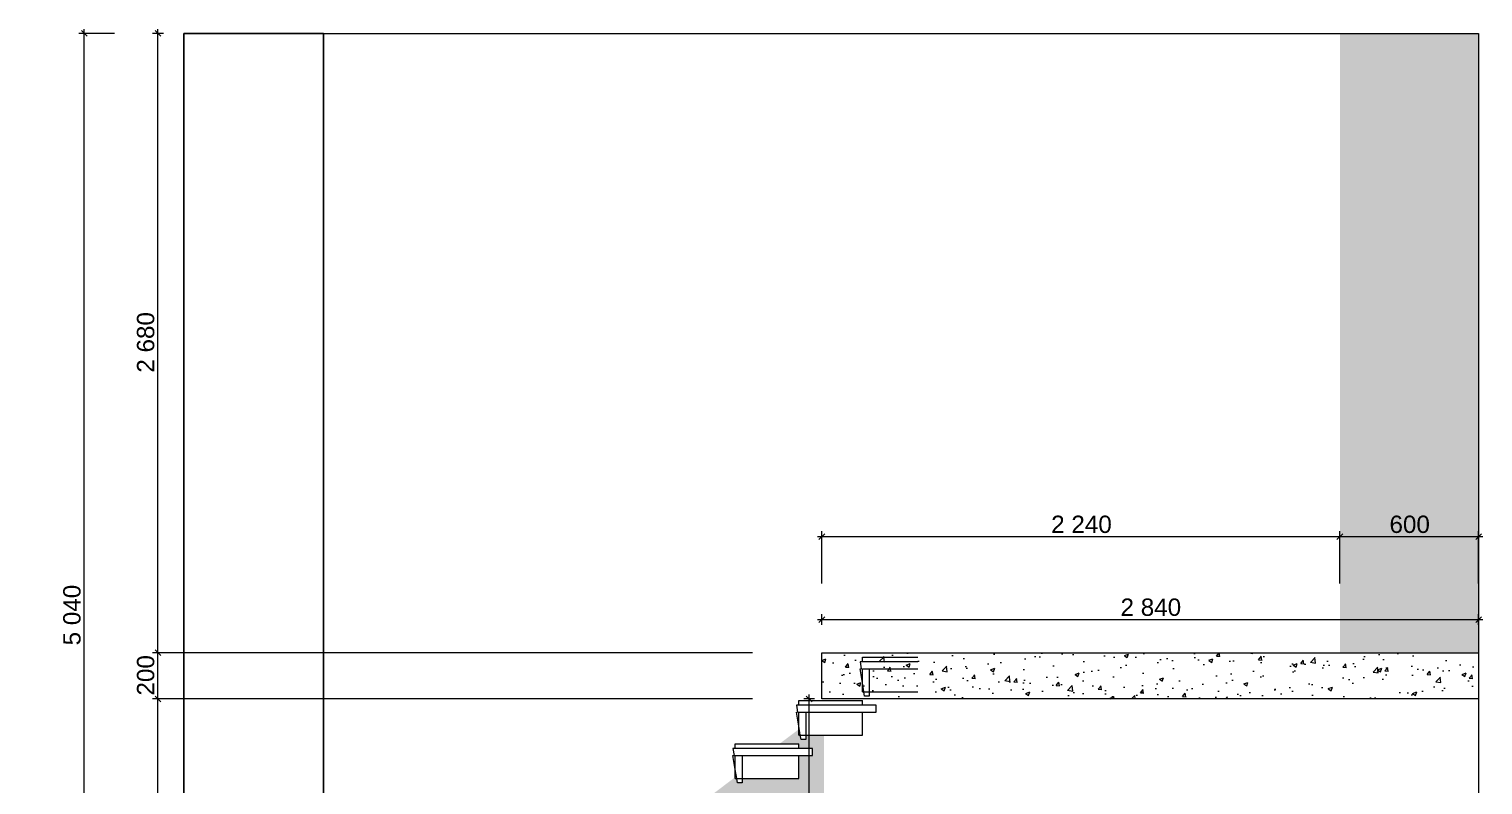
# Model space of a CAD drawing. Header units: millimetres. Extents: x 2336463 to 2579121, y 595385 to 778077.
# Drawn here: x 2520825 to 2527113, y 665264 to 668535 of the extents above; entities that cross this region are included whole.
import ezdxf

# ---------------------------------------------------------------- set-up
doc = ezdxf.new("R2010")
doc.units = ezdxf.units.MM
doc.header["$MEASUREMENT"] = 0
doc.linetypes.add('Wipeout_Contour', pattern=[1000, 0, -1000])
doc.layers.add('1 Планировка размеры', color=7, linetype='Continuous')
doc.layers.add('Конструктив - Лестницы', color=7, linetype='Continuous')
for name, color, linetype, lineweight, true_color in [('1 Планировка размеры_Ном._пера__242', 7, 'Continuous', 13, 0x1b55b5), ('Интерьер - Мебель_Ном._пера__62', 7, 'Continuous', 25, 0xaaaaaa), ('Конструктив - Лестницы_Ном._пера__11', 7, 'Continuous', 15, 0x6c80ff), ('Конструктив - Лестницы_Ном._пера__90', 7, 'Continuous', 20, 0x00bfbf), ('Конструктив - Стены Несущие_Ном._пера__103', 7, 'Continuous', 5, 0xffcc99)]:
    doc.layers.add(name, color=color, linetype=linetype, lineweight=lineweight, true_color=true_color)
doc.layers.add('1 Планировка_Ном._пера__1', color=7, linetype='Continuous', lineweight=13)
doc.layers.add('Конструктив - Стены Несущие_Ном._пера__1', color=7, linetype='Continuous', lineweight=13)
doc.styles.add('СГЕНЕРИР_СТИЛЬ_1', font='arial.ttf')
doc.dimstyles.new('СГЕНЕРИР_СТИЛЬ__1', dxfattribs={"dimtxt": 75, "dimasz": 23.75, "dimexe": 0.18, "dimexo": 300, "dimgap": 0, "dimtad": 1, "dimtih": 1, "dimtoh": 1, "dimdec": 0, "dimzin": 0, "dimdsep": 46, "dimtxsty": 'СГЕНЕРИР_СТИЛЬ_1', "dimblk": 'ARROWHEAD_6', "dimblk1": 'ARROWHEAD_6', "dimblk2": 'ARROWHEAD_6', "dimcen": 0.09, "dimclrd": 256, "dimclre": 256, "dimclrt": 256, "dimazin": 0, "dimtfac": 1, "dimtdec": 4, "dimtmove": 0, "dimatfit": 3, "dimfxl": 0, "dimtolj": 1, "dimtzin": 0, "dimarcsym": 0})
doc.dimstyles.new('СГЕНЕРИР_СТИЛЬ__2', dxfattribs={"dimtxt": 75, "dimasz": 23.75, "dimexe": 0.18, "dimexo": 300, "dimgap": 0, "dimtad": 1, "dimdec": 0, "dimzin": 0, "dimdsep": 46, "dimtxsty": 'СГЕНЕРИР_СТИЛЬ_1', "dimblk": 'ARROWHEAD_6', "dimblk1": 'ARROWHEAD_6', "dimblk2": 'ARROWHEAD_6', "dimcen": 0.09, "dimclrd": 256, "dimclre": 256, "dimclrt": 256, "dimazin": 0, "dimtfac": 1, "dimtdec": 4, "dimtmove": 0, "dimatfit": 3, "dimfxl": 0, "dimtolj": 1, "dimtzin": 0, "dimarcsym": 0})

# ---------------------------------------------------------------- blocks, each defined once
blk = doc.blocks.new('*D2718', base_point=(2086872, 585813.7))
at = {"layer": '1 Планировка размеры_Ном._пера__242', "color": 152, "linetype": 'Continuous', "lineweight": 13, "true_color": 0x1b55b5}
for p, q in [((2521194, 668516.2), (2521040.5, 668516.2)), ((2521076.4, 668503.7), (2521051.4, 668528.7)), ((2521063.9, 668516.2), (2521063.9, 668534.9)), ((2521063.9, 663476.2), (2521063.9, 668516.2)), ((2521194, 663476.2), (2521040.5, 663476.2)), ((2521051.4, 663488.7), (2521076.4, 663463.7)), ((2521063.9, 663457.4), (2521063.9, 663476.2))]:
    blk.add_line(p, q, dxfattribs=at)
at = {"layer": '1 Планировка размеры_Ном._пера__242', "color": 152, "lineweight": 13, "true_color": 0x1b55b5, "insert": (2521048.9, 665867.9), "char_height": 75, "attachment_point": 7, "rotation": 90, "style": 'СГЕНЕРИР_СТИЛЬ_1'}
blk.add_mtext('\\A1;{\\pql;\\fArial|b0|i0|c204|p38;5\xa0040}', dxfattribs=at)
blk = doc.blocks.new('ARROWHEAD_6')
at = {"color": 0, "linetype": 'Continuous', "lineweight": 0}
for p, q in [((0, 0), (-1, 0)), ((-0.5, -0.5), (0.5, 0.5))]:
    blk.add_line(p, q, dxfattribs=at)
blk = doc.blocks.new('*D2720', base_point=(2086872, 585813.7))
at = {"layer": '1 Планировка размеры_Ном._пера__242', "color": 152, "linetype": 'Continuous', "lineweight": 13, "true_color": 0x1b55b5}
for p, q in [((2523953.6, 665636.2), (2521359.2, 665636.2)), ((2521370.2, 665648.7), (2521395.2, 665623.7)), ((2521382.7, 663586.2), (2521382.7, 665636.2)), ((2521406.1, 663586.2), (2521359.2, 663586.2)), ((2521370.2, 663598.7), (2521395.2, 663573.7))]:
    blk.add_line(p, q, dxfattribs=at)
at = {"layer": '1 Планировка размеры_Ном._пера__242', "color": 152, "lineweight": 13, "true_color": 0x1b55b5, "insert": (2521367.7, 664483), "char_height": 75, "attachment_point": 7, "rotation": 90, "style": 'СГЕНЕРИР_СТИЛЬ_1'}
blk.add_mtext('\\A1;{\\pql;\\fArial|b0|i0|c204|p38;2\xa0050}', dxfattribs=at)
blk = doc.blocks.new('*D2721', base_point=(2086872, 585813.7))
at = {"layer": '1 Планировка размеры_Ном._пера__242', "color": 152, "linetype": 'Continuous', "lineweight": 13, "true_color": 0x1b55b5}
for p, q in [((2521370.2, 665848.7), (2521395.2, 665823.7)), ((2523953.6, 665836.2), (2521359.2, 665836.2)), ((2521382.7, 665636.2), (2521382.7, 665836.2)), ((2523953.6, 665636.2), (2521359.2, 665636.2)), ((2521370.2, 665648.7), (2521395.2, 665623.7))]:
    blk.add_line(p, q, dxfattribs=at)
at = {"layer": '1 Планировка размеры_Ном._пера__242', "color": 152, "lineweight": 13, "true_color": 0x1b55b5, "insert": (2521367.7, 665650.9), "char_height": 75, "attachment_point": 7, "rotation": 90, "style": 'СГЕНЕРИР_СТИЛЬ_1'}
blk.add_mtext('\\A1;{\\pql;\\fArial|b0|i0|c204|p38;200}', dxfattribs=at)
blk = doc.blocks.new('*D2722', base_point=(2086872, 585813.7))
at = {"layer": '1 Планировка размеры_Ном._пера__242', "color": 152, "linetype": 'Continuous', "lineweight": 13, "true_color": 0x1b55b5}
for p, q in [((2521406.1, 668516.2), (2521359.2, 668516.2)), ((2521395.2, 668503.7), (2521370.2, 668528.7)), ((2521382.7, 668516.2), (2521382.7, 668534.9)), ((2521382.7, 665836.2), (2521382.7, 668516.2)), ((2521370.2, 665848.7), (2521395.2, 665823.7)), ((2523953.6, 665836.2), (2521359.2, 665836.2))]:
    blk.add_line(p, q, dxfattribs=at)
at = {"layer": '1 Планировка размеры_Ном._пера__242', "color": 152, "lineweight": 13, "true_color": 0x1b55b5, "insert": (2521367.7, 667048), "char_height": 75, "attachment_point": 7, "rotation": 90, "style": 'СГЕНЕРИР_СТИЛЬ_1'}
blk.add_mtext('\\A1;{\\pql;\\fArial|b0|i0|c204|p38;2\xa0680}', dxfattribs=at)
blk = doc.blocks.new('*D2723', base_point=(2086872, 585813.7))
at = {"layer": '1 Планировка размеры_Ном._пера__242', "color": 152, "linetype": 'Continuous', "lineweight": 13, "true_color": 0x1b55b5}
for p, q in [((2524234.8, 665979.6), (2524253.6, 665979.6)), ((2524266.1, 665992.1), (2524241.1, 665967.1)), ((2524253.6, 665956.1), (2524253.6, 666003)), ((2524253.6, 665979.6), (2527094, 665979.6)), ((2527081.5, 665967.1), (2527106.5, 665992.1)), ((2527094, 665956.1), (2527094, 666003)), ((2527094, 665979.6), (2527112.7, 665979.6))]:
    blk.add_line(p, q, dxfattribs=at)
at = {"layer": '1 Планировка размеры_Ном._пера__242', "color": 152, "lineweight": 13, "true_color": 0x1b55b5, "insert": (2525545.5, 665994.6), "char_height": 75, "attachment_point": 7, "style": 'СГЕНЕРИР_СТИЛЬ_1'}
blk.add_mtext('\\A1;{\\pql;\\fArial|b0|i0|c204|p38;2\xa0840}', dxfattribs=at)
blk = doc.blocks.new('*D2728', base_point=(2086872, 585813.7))
at = {"layer": '1 Планировка размеры_Ном._пера__242', "color": 152, "linetype": 'Continuous', "lineweight": 13, "true_color": 0x1b55b5}
for p, q in [((2524222.5, 665636.2), (2524175.7, 665636.2)), ((2524211.6, 665623.7), (2524186.6, 665648.7)), ((2524199.1, 665636.2), (2524199.1, 665655)), ((2524199.1, 663586.2), (2524199.1, 665636.2)), ((2524222.5, 663586.2), (2523562.6, 663586.2)), ((2524186.6, 663598.7), (2524211.6, 663573.7)), ((2524199.1, 663567.4), (2524199.1, 663586.2))]:
    blk.add_line(p, q, dxfattribs=at)
at = {"layer": '1 Планировка размеры_Ном._пера__242', "color": 152, "lineweight": 13, "true_color": 0x1b55b5, "insert": (2524184.1, 664483), "char_height": 75, "attachment_point": 7, "rotation": 90, "style": 'СГЕНЕРИР_СТИЛЬ_1'}
blk.add_mtext('\\A1;{\\pql;\\fArial|b0|i0|c204|p38;2\xa0050}', dxfattribs=at)
blk = doc.blocks.new('*D2731', base_point=(2086872, 585813.7))
at = {"layer": '1 Планировка размеры_Ном._пера__242', "color": 152, "linetype": 'Continuous', "lineweight": 13, "true_color": 0x1b55b5}
for p, q in [((2524266.1, 666350.8), (2524241.1, 666325.8)), ((2524253.6, 666136.2), (2524253.6, 666361.8)), ((2526506.5, 666350.8), (2526481.5, 666325.8)), ((2526494, 666136.2), (2526494, 666361.8)), ((2524234.8, 666338.3), (2524253.6, 666338.3)), ((2524253.6, 666338.3), (2526494, 666338.3))]:
    blk.add_line(p, q, dxfattribs=at)
at = {"layer": '1 Планировка размеры_Ном._пера__242', "color": 152, "lineweight": 13, "true_color": 0x1b55b5, "insert": (2525245.5, 666353.3), "char_height": 75, "attachment_point": 7, "style": 'СГЕНЕРИР_СТИЛЬ_1'}
blk.add_mtext('\\A1;{\\pql;\\fArial|b0|i0|c204|p38;2\xa0240}', dxfattribs=at)
blk = doc.blocks.new('*D2732', base_point=(2086872, 585813.7))
at = {"layer": '1 Планировка размеры_Ном._пера__242', "color": 152, "linetype": 'Continuous', "lineweight": 13, "true_color": 0x1b55b5}
for p, q in [((2526506.5, 666350.8), (2526481.5, 666325.8)), ((2526494, 666136.2), (2526494, 666361.8)), ((2527081.5, 666325.8), (2527106.5, 666350.8)), ((2527094, 666136.2), (2527094, 666361.8)), ((2526494, 666338.3), (2527094, 666338.3)), ((2527094, 666338.3), (2527112.7, 666338.3))]:
    blk.add_line(p, q, dxfattribs=at)
at = {"layer": '1 Планировка размеры_Ном._пера__242', "color": 152, "lineweight": 13, "true_color": 0x1b55b5, "insert": (2526708.6, 666353.3), "char_height": 75, "attachment_point": 7, "style": 'СГЕНЕРИР_СТИЛЬ_1'}
blk.add_mtext('\\A1;{\\pql;\\fArial|b0|i0|c204|p38;600}', dxfattribs=at)

msp = doc.modelspace()

# ---------------------------------------------------------------- hatches: boundary and pattern name
at = {"layer": 'Конструктив - Стены Несущие_Ном._пера__103', "linetype": 'Continuous', "lineweight": 0, "true_color": 0x3f3326}
for points in [[(2527094, 665836.2), (2526494, 665836.2), (2526494, 668516.2), (2527094, 668516.2)], [(2523262.6, 664832.8), (2523262.6, 663586.2), (2524262.8, 663586.2), (2524262.8, 665475.9), (2524263.3, 665476.3), (2524262.8, 665476.9), (2524262.8, 665586.2), (2524210, 665547)]]:
    msp.add_hatch(color=29, dxfattribs=at).paths.add_polyline_path(points)

# ---------------------------------------------------------------- linework, layer by layer
at = {"layer": '1 Планировка_Ном._пера__1', "color": 7, "linetype": 'Continuous', "lineweight": 13}
for p, q in [((2521494, 668516.2), (2527094, 668516.2)), ((2521494, 663476.2), (2521494, 668516.2)), ((2527094, 668516.2), (2527094, 663476.2))]:
    msp.add_line(p, q, dxfattribs=at)
at = {"layer": 'Интерьер - Мебель_Ном._пера__62', "color": 253, "linetype": 'Continuous', "lineweight": 25, "true_color": 0xaaaaaa}
for p, q in [((2522099, 668516.2), (2521494, 668516.2)), ((2521494, 668516.2), (2521494, 663476.2)), ((2522099, 663476.2), (2522099, 668516.2))]:
    msp.add_line(p, q, dxfattribs=at)

# ---------------------------------------------------------------- dimensions: what is measured, and where the dimension line sits
at = {"layer": '1 Планировка размеры', "color": 152, "linetype": 'Continuous', "lineweight": 13, "true_color": 0x1b55b5}
for base, p1, picture, middle in [((2521063.9, 668516.2), (2521494, 663476.2), '*D2718', (2521011.4, 665996.8)), ((2521382.7, 668516.2), (2524253.6, 665836.2), '*D2722', (2521330.2, 667176.8))]:
    dim = msp.add_linear_dim(base=base, p1=p1, p2=(2521494, 668516.2), angle=90, dimstyle='СГЕНЕРИР_СТИЛЬ__2', dxfattribs=at)
    dim.commit()
    dim.dimension.update_dxf_attribs({"geometry": picture, "text_midpoint": middle, "dimtype": 160, "text_rotation": 90})
dim = msp.add_linear_dim(base=(2527094, 666338.3), p1=(2526494, 665836.2), p2=(2527094, 665836.2), dimstyle='СГЕНЕРИР_СТИЛЬ__1', dxfattribs=at)
dim.commit()
dim.dimension.update_dxf_attribs({"geometry": '*D2732', "text_midpoint": (2526794.4, 666390.8), "dimtype": 160})

# ---------------------------------------------------------------- wipeouts: each hides what was drawn before it
at = {"color": 254, "linetype": 'Wipeout_Contour', "lineweight": 0, "ltscale": 10442975.02786957}
msp.add_wipeout([(2524419, 665766.7), (2524438.6, 665648.7), (2524459, 665648.7), (2524459, 665766.7)], dxfattribs=at).dxf.layer = 'Конструктив - Лестницы'

# ---------------------------------------------------------------- next in the draw order: wipeouts: each hides what was drawn before it
at = {"color": 254, "linetype": 'Wipeout_Contour', "lineweight": 0, "ltscale": 10443443.16961455}
msp.add_wipeout([(2524669.1, 665796.7), (2524419, 665796.7), (2524424, 665766.7), (2524669.1, 665766.7)], dxfattribs=at).dxf.layer = 'Конструктив - Лестницы'
at = {"color": 254, "linetype": 'Wipeout_Contour', "lineweight": 0, "ltscale": 7832174.033954393}
msp.add_wipeout([(2524435.6, 665666.7), (2524429.1, 665706.1), (2524429.1, 665666.7)], dxfattribs=at).dxf.layer = 'Конструктив - Лестницы'
at = {"color": 254, "linetype": 'Wipeout_Contour', "lineweight": 0, "ltscale": 10441720.15781786}
msp.add_wipeout([(2524144, 665579.2), (2524163.6, 665461.2), (2524184, 665461.2), (2524184, 665579.2)], dxfattribs=at).dxf.layer = 'Конструктив - Лестницы'
at = {"color": 254, "linetype": 'Wipeout_Contour', "lineweight": 0, "ltscale": 10440465.30671177}
msp.add_wipeout([(2523869, 665391.7), (2523888.6, 665273.7), (2523909, 665273.7), (2523909, 665391.7)], dxfattribs=at).dxf.layer = 'Конструктив - Лестницы'

# ---------------------------------------------------------------- next in the draw order: wipeouts: each hides what was drawn before it
at = {"color": 254, "linetype": 'Wipeout_Contour', "lineweight": 0, "ltscale": 10443483.38716256}
msp.add_wipeout([(2524429.1, 665816.7), (2524429.1, 665796.7), (2524669.1, 665796.7), (2524669.1, 665816.7)], dxfattribs=at).dxf.layer = 'Конструктив - Лестницы'
at = {"color": 254, "linetype": 'Wipeout_Contour', "lineweight": 0, "ltscale": 10442371.74388687}
msp.add_wipeout([(2524489, 665609.2), (2524144, 665609.2), (2524149, 665579.2), (2524489, 665579.2)], dxfattribs=at).dxf.layer = 'Конструктив - Лестницы'
at = {"color": 254, "linetype": 'Wipeout_Contour', "lineweight": 0, "ltscale": 7831232.884475925}
msp.add_wipeout([(2524160.6, 665479.2), (2524154.1, 665518.6), (2524154.1, 665479.2)], dxfattribs=at).dxf.layer = 'Конструктив - Лестницы'
at = {"color": 254, "linetype": 'Wipeout_Contour', "lineweight": 0, "ltscale": 10441116.8870579}
msp.add_wipeout([(2524214, 665421.7), (2523869, 665421.7), (2523874, 665391.7), (2524214, 665391.7)], dxfattribs=at).dxf.layer = 'Конструктив - Лестницы'
at = {"color": 254, "linetype": 'Wipeout_Contour', "lineweight": 0, "ltscale": 7830291.749208583}
msp.add_wipeout([(2523885.6, 665291.7), (2523879.1, 665331.1), (2523879.1, 665291.7)], dxfattribs=at).dxf.layer = 'Конструктив - Лестницы'

# ---------------------------------------------------------------- next in the draw order: linework, layer by layer
at = {"layer": 'Конструктив - Лестницы_Ном._пера__11', "color": 171, "linetype": 'Continuous', "lineweight": 15, "true_color": 0x6c80ff}
for p, q in [((2524419, 665796.7), (2524424, 665766.7)), ((2524419, 665766.7), (2524424, 665766.7)), ((2524489, 665579.2), (2524489, 665609.2)), ((2524214, 665391.7), (2524214, 665421.7))]:
    msp.add_line(p, q, dxfattribs=at)
at = {"layer": 'Конструктив - Лестницы_Ном._пера__90', "color": 132, "linetype": 'Continuous', "lineweight": 20, "true_color": 0x00bfbf}
msp.add_line((2524429.1, 665816.7), (2524669.1, 665816.7), dxfattribs=at)

# ---------------------------------------------------------------- next in the draw order: dimensions: what is measured, and where the dimension line sits
at = {"layer": '1 Планировка размеры', "color": 152, "linetype": 'Continuous', "lineweight": 13, "true_color": 0x1b55b5}
for base, p2, picture, middle in [((2526494, 666338.3), (2526494, 665836.2), '*D2731', (2525374.4, 666390.8)), ((2527094, 665979.6), (2527094, 665836.2), '*D2723', (2525674.4, 666032.1))]:
    dim = msp.add_linear_dim(base=base, p1=(2524253.6, 665836.2), p2=p2, dimstyle='СГЕНЕРИР_СТИЛЬ__1', dxfattribs=at)
    dim.commit()
    dim.dimension.update_dxf_attribs({"geometry": picture, "text_midpoint": middle, "dimtype": 160})

# ---------------------------------------------------------------- next in the draw order: wipeouts: each hides what was drawn before it
at = {"color": 254, "linetype": 'Wipeout_Contour', "lineweight": 0, "ltscale": 10443449.413127}
msp.add_wipeout([(2524669.1, 665766.7), (2524459, 665766.7), (2524459, 665666.7), (2524669.1, 665666.7)], dxfattribs=at).dxf.layer = 'Конструктив - Лестницы'
at = {"color": 254, "linetype": 'Wipeout_Contour', "lineweight": 0, "ltscale": 10442296.11075008}
msp.add_wipeout([(2524429.1, 665629.2), (2524154.1, 665629.2), (2524154.1, 665609.2), (2524429.1, 665609.2)], dxfattribs=at).dxf.layer = 'Конструктив - Лестницы'
at = {"color": 254, "linetype": 'Wipeout_Contour', "lineweight": 0, "ltscale": 10441041.24866656}
msp.add_wipeout([(2524154.1, 665441.7), (2523879.1, 665441.7), (2523879.1, 665421.7), (2524154.1, 665421.7)], dxfattribs=at).dxf.layer = 'Конструктив - Лестницы'

# ---------------------------------------------------------------- next in the draw order: hatches: boundary and pattern name
at = {"layer": 'Конструктив - Стены Несущие_Ном._пера__1', "linetype": 'Continuous', "lineweight": 13}
h = msp.add_hatch(dxfattribs=at)
h.set_pattern_fill('AR_CONC', style=0, pattern_type=2)
h.set_pattern_definition([(50, (2086872.01, 585813.69), (-182.18467, 15.939086), [19.05, -209.55]), (355, (2086872.01, 585813.69), (-35.24342, 191.056845), [15.24, -167.640584]), (100.451445, (2086887.2, 585812.36), (146.94125, 175.11775), [16.19001, -178.090245]), (46.1842, (2086872.01, 585864.49), (-271.07904, 42.04233), [28.575, -314.325]), (96.63556, (2086894.6, 585860.98), (237.40413, 247.42612), [24.28502, -267.1356]), (351.18415, (2086872.01, 585864.49), (237.40413, 247.42612), [22.85997, -251.45973]), (21, (2086897.41, 585851.79), (-151.61439, 102.2652), [19.05, -209.55]), (326, (2086897.41, 585851.79), (61.80203, 184.18797), [15.24, -167.64]), (71.451445, (2086910.05, 585843.26), (213.41642, 81.92277), [16.19001, -178.08994]), (37.5, (2086872.015, 585813.686), (3.088603, 84.555039), [0, -165.608, 0, -170.18, 0, -168.275]), (7.5, (2086872.015, 585813.69), (66.819663, 100.180575), [0, -97.028, 0, -161.798, 0, -64.135]), (327.5, (2086815.37, 585813.686), (-135.590595, 5.728744), [0, -63.5, 0, -198.12, 0, -262.89]), (317.5, (2086789.97, 585813.69), (148.12918, 25.42649), [0, -82.55, 0, -131.572, 0, -186.69])])
h.paths.add_polyline_path([(2524253.6, 665836.2), (2527094, 665836.2), (2527094, 665636.2), (2524253.6, 665636.2)])

# ---------------------------------------------------------------- next in the draw order: linework, layer by layer
at = {"layer": 'Конструктив - Лестницы_Ном._пера__11', "color": 171, "linetype": 'Continuous', "lineweight": 15, "true_color": 0x6c80ff}
for p, q in [((2524669.1, 665796.7), (2524419, 665796.7)), ((2524429.1, 665706.1), (2524419, 665766.7)), ((2524459, 665766.7), (2524459, 665666.7)), ((2524459, 665766.7), (2524669.1, 665766.7)), ((2524435.6, 665666.7), (2524429.1, 665706.1)), ((2524438.6, 665648.7), (2524435.6, 665666.7)), ((2524459, 665666.7), (2524459, 665648.7)), ((2524144, 665609.2), (2524149, 665579.2)), ((2524459, 665648.7), (2524438.6, 665648.7)), ((2524144, 665579.2), (2524149, 665579.2)), ((2523869, 665421.7), (2523874, 665391.7)), ((2523869, 665391.7), (2523874, 665391.7))]:
    msp.add_line(p, q, dxfattribs=at)
at = {"layer": 'Конструктив - Лестницы_Ном._пера__90', "color": 132, "linetype": 'Continuous', "lineweight": 20, "true_color": 0x00bfbf}
for p, q in [((2524429.1, 665796.7), (2524429.1, 665816.7)), ((2524429.1, 665766.7), (2524459, 665766.7)), ((2524429.1, 665706.1), (2524429.1, 665766.7)), ((2524429.1, 665666.7), (2524429.1, 665706.1)), ((2524429.1, 665666.7), (2524435.6, 665666.7)), ((2524435.6, 665666.7), (2524459, 665666.7)), ((2524459, 665666.7), (2524669.1, 665666.7)), ((2524154.1, 665629.2), (2524429.1, 665629.2)), ((2523879.1, 665441.7), (2524154.1, 665441.7))]:
    msp.add_line(p, q, dxfattribs=at)
at = {"layer": 'Конструктив - Стены Несущие_Ном._пера__1', "color": 7, "linetype": 'Continuous', "lineweight": 13, "flags": 128}
msp.add_lwpolyline([(2524253.6, 665836.2), (2527094, 665836.2), (2527094, 665636.2), (2524253.6, 665636.2)], close=True, dxfattribs=at)

# ---------------------------------------------------------------- next in the draw order: dimensions: what is measured, and where the dimension line sits
at = {"layer": '1 Планировка размеры', "color": 152, "linetype": 'Continuous', "lineweight": 13, "true_color": 0x1b55b5}
dim = msp.add_linear_dim(base=(2521382.7, 665836.2), p1=(2524253.6, 665636.2), p2=(2524253.6, 665836.2), angle=90, dimstyle='СГЕНЕРИР_СТИЛЬ__2', dxfattribs=at)
dim.commit()
dim.dimension.update_dxf_attribs({"geometry": '*D2721', "text_midpoint": (2521330.2, 665736.6), "dimtype": 160, "text_rotation": 90})

# ---------------------------------------------------------------- next in the draw order: wipeouts: each hides what was drawn before it
at = {"color": 254, "linetype": 'Wipeout_Contour', "lineweight": 0, "ltscale": 10442262.1527851}
msp.add_wipeout([(2524429.1, 665579.2), (2524184, 665579.2), (2524184, 665479.2), (2524429.1, 665479.2)], dxfattribs=at).dxf.layer = 'Конструктив - Лестницы'
at = {"color": 254, "linetype": 'Wipeout_Contour', "lineweight": 0, "ltscale": 10441007.30617983}
msp.add_wipeout([(2524154.1, 665391.7), (2523909, 665391.7), (2523909, 665291.7), (2524154.1, 665291.7)], dxfattribs=at).dxf.layer = 'Конструктив - Лестницы'

# ---------------------------------------------------------------- next in the draw order: linework, layer by layer
at = {"layer": 'Конструктив - Лестницы_Ном._пера__11', "color": 171, "linetype": 'Continuous', "lineweight": 15, "true_color": 0x6c80ff}
for p, q in [((2524489, 665609.2), (2524144, 665609.2)), ((2524154.1, 665518.6), (2524144, 665579.2)), ((2524184, 665579.2), (2524184, 665479.2)), ((2524184, 665579.2), (2524429.1, 665579.2)), ((2524429.1, 665579.2), (2524489, 665579.2)), ((2524160.6, 665479.2), (2524154.1, 665518.6)), ((2524163.6, 665461.2), (2524160.6, 665479.2)), ((2524184, 665479.2), (2524184, 665461.2)), ((2524214, 665421.7), (2523869, 665421.7)), ((2524184, 665461.2), (2524163.6, 665461.2)), ((2523879.1, 665331.1), (2523869, 665391.7)), ((2523909, 665391.7), (2523909, 665291.7)), ((2523909, 665391.7), (2524154.1, 665391.7)), ((2524154.1, 665391.7), (2524214, 665391.7)), ((2523885.6, 665291.7), (2523879.1, 665331.1)), ((2523888.6, 665273.7), (2523885.6, 665291.7)), ((2523909, 665291.7), (2523909, 665273.7)), ((2523909, 665273.7), (2523888.6, 665273.7))]:
    msp.add_line(p, q, dxfattribs=at)
at = {"layer": 'Конструктив - Лестницы_Ном._пера__90', "color": 132, "linetype": 'Continuous', "lineweight": 20, "true_color": 0x00bfbf}
for p, q in [((2524154.1, 665609.2), (2524154.1, 665629.2)), ((2524429.1, 665609.2), (2524429.1, 665629.2)), ((2524154.1, 665579.2), (2524184, 665579.2)), ((2524154.1, 665518.6), (2524154.1, 665579.2)), ((2524429.1, 665479.2), (2524429.1, 665579.2)), ((2524154.1, 665479.2), (2524154.1, 665518.6)), ((2524154.1, 665479.2), (2524160.6, 665479.2)), ((2524160.6, 665479.2), (2524184, 665479.2)), ((2524184, 665479.2), (2524429.1, 665479.2)), ((2523879.1, 665421.7), (2523879.1, 665441.7)), ((2524154.1, 665421.7), (2524154.1, 665441.7)), ((2523879.1, 665391.7), (2523909, 665391.7)), ((2523879.1, 665331.1), (2523879.1, 665391.7)), ((2524154.1, 665291.7), (2524154.1, 665391.7)), ((2523879.1, 665291.7), (2523879.1, 665331.1)), ((2523879.1, 665291.7), (2523885.6, 665291.7)), ((2523885.6, 665291.7), (2523909, 665291.7)), ((2523909, 665291.7), (2524154.1, 665291.7))]:
    msp.add_line(p, q, dxfattribs=at)

# ---------------------------------------------------------------- next in the draw order: dimensions: what is measured, and where the dimension line sits
at = {"layer": '1 Планировка размеры', "color": 152, "linetype": 'Continuous', "lineweight": 13, "true_color": 0x1b55b5}
for base, p1, picture, middle in [((2521382.7, 665636.2), (2521494, 663586.2), '*D2720', (2521330.2, 664611.8)), ((2524199.1, 665636.2), (2523262.6, 663586.2), '*D2728', (2524146.6, 664611.8))]:
    dim = msp.add_linear_dim(base=base, p1=p1, p2=(2524253.6, 665636.2), angle=90, dimstyle='СГЕНЕРИР_СТИЛЬ__2', dxfattribs=at)
    dim.commit()
    dim.dimension.update_dxf_attribs({"geometry": picture, "text_midpoint": middle, "dimtype": 160, "text_rotation": 90})

doc.saveas('drawing.dxf')
